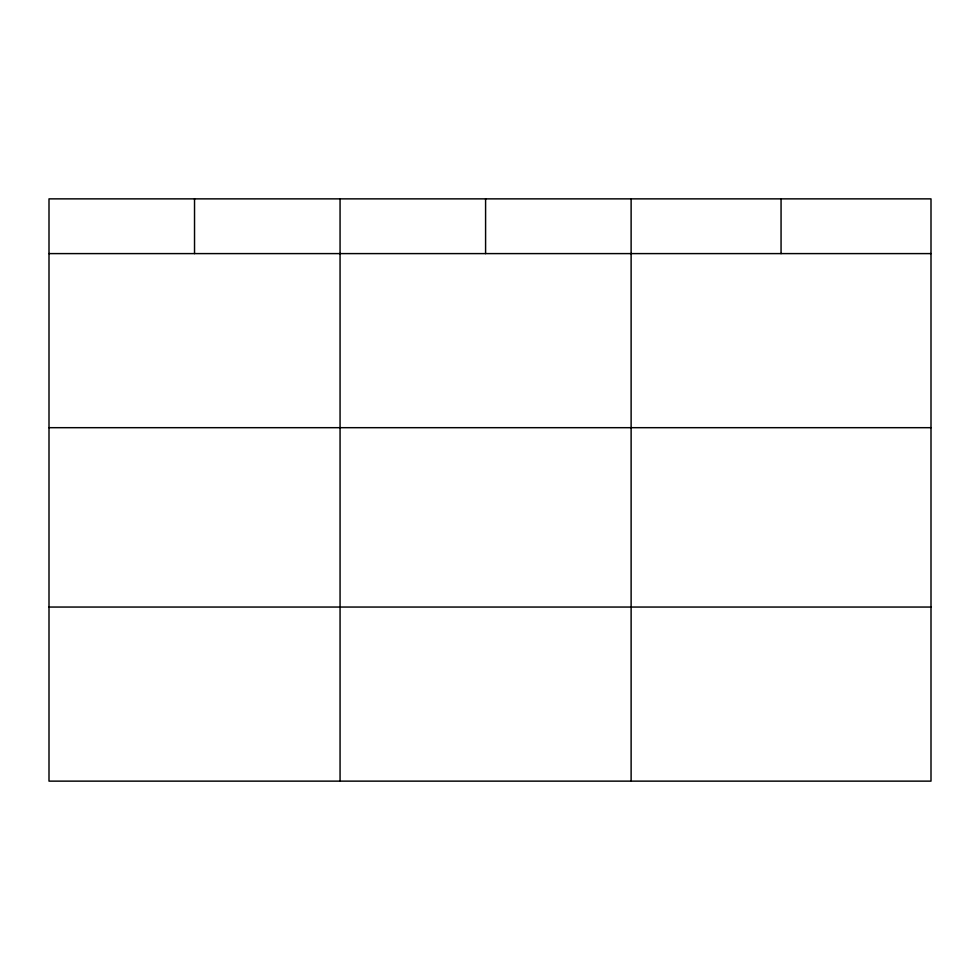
<?xml version="1.0" encoding="UTF-8"?>
<svg xmlns="http://www.w3.org/2000/svg" width="980" height="980" viewBox="0 0 980 980"><rect width="100%" height="100%" fill="white"/><g stroke="black" fill="none" stroke-linecap="round" stroke-linejoin="round"><path stroke-width="1.47" d="M931 427.684L931 198.867L49 198.867L49 781.134L931 781.134L931 427.684L49 427.684M49 253.6L931 253.6M49 607.049L931 607.049M781.06 198.867L781.06 253.6M631.12 198.867L631.12 781.134M485.59 198.867L485.59 253.6M340.06 198.867L340.06 781.134M194.53 198.867L194.53 253.6"/></g></svg>
